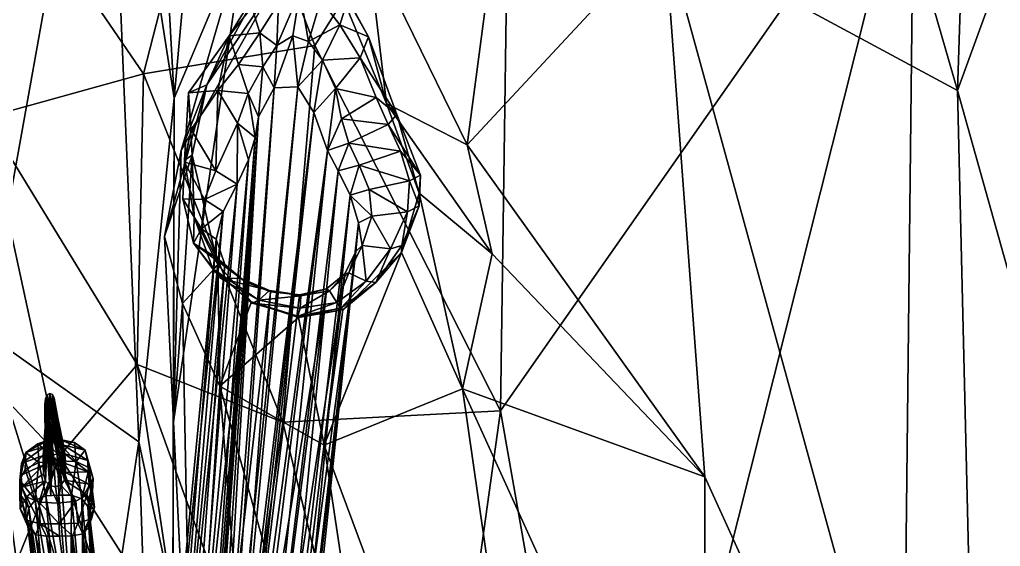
# Model space of a CAD drawing. Extents: x -0.028 to 0.028, y -0.032 to 0.133.
# Drawn here: x -0.01597 to -0.00304, y 0.0072 to 0.01415 of the extents above; entities that cross this region are included whole.
import ezdxf

# ---------------------------------------------------------------- set-up
doc = ezdxf.new("R2010")
doc.units = 0
doc.layers.add('PARAKEET$LWO', color=1, linetype='CONTINUOUS')

msp = doc.modelspace()

# ---------------------------------------------------------------- linework, layer by layer
at = {"layer": 'PARAKEET$LWO'}
for points in [[(-0.003602, 0.01322, 0.023412), (-0.007463, 0.015302, 0.023249), (-0.006699, 0.023944, 0.020418)], [(-0.003264, 0.023511, 0.019617), (-0.003602, 0.01322, 0.023412), (-0.006699, 0.023944, 0.020418)], [(0, 0.02311, 0.019124), (-0.003602, 0.01322, 0.023412), (-0.003264, 0.023511, 0.019617)], [(0, 0.02311, 0.019124), (0, 0.000365, 0.027527), (-0.003602, 0.01322, 0.023412)], [(-0.014409, 0.021836, 0.027392), (-0.013931, 0.013118, 0.027817), (-0.014827, 0.018877, 0.030399)], [(-0.013281, 0.020259, 0.025488), (-0.013931, 0.013118, 0.027817), (-0.014409, 0.021836, 0.027392)], [(-0.016415, 0.010016, 0.038289), (-0.016421, 0.021015, 0.032052), (-0.014827, 0.018877, 0.030399)], [(-0.013931, 0.013118, 0.027817), (-0.013281, 0.020259, 0.025488), (-0.012984, 0.015364, 0.024309)], [(-0.014827, 0.018877, 0.030399), (-0.014393, 0.008584, 0.032063), (-0.016415, 0.010016, 0.038289)], [(-0.013931, 0.013118, 0.027817), (-0.014393, 0.008584, 0.032063), (-0.014827, 0.018877, 0.030399)], [(-0.004175, 0.016794, 0.075888), (0, 0.009046, 0.083671), (0, 0.018173, 0.076309)], [(-0.013373, 0.017194, 0.071204), (-0.012076, 0.013814, 0.075059), (-0.0095, 0.017934, 0.072391)], [(-0.009627, 0.008994, 0.079849), (-0.0095, 0.017934, 0.072391), (-0.012076, 0.013814, 0.075059)], [(-0.004175, 0.016794, 0.075888), (-0.0095, 0.017934, 0.072391), (-0.009627, 0.008994, 0.079849)], [(-0.011383, 0.015203, 0.017196), (-0.009375, 0.017727, 0.023512), (-0.010067, 0.0125, 0.017476)], [(-0.009375, 0.017727, 0.023512), (-0.007463, 0.015302, 0.023249), (-0.010067, 0.0125, 0.017476)], [(-0.014334, 0.01344, 0.073696), (-0.013373, 0.017194, 0.071204), (-0.016942, 0.017251, 0.069607)], [(-0.016412, 0.012862, 0.07251), (-0.014334, 0.01344, 0.073696), (-0.016942, 0.017251, 0.069607)], [(-0.012076, 0.013814, 0.075059), (-0.013373, 0.017194, 0.071204), (-0.014334, 0.01344, 0.073696)], [(-0.004175, 0.016794, 0.075888), (-0.009627, 0.008994, 0.079849), (-0.008192, 0.000826, 0.087452)], [(-0.008192, 0.000826, 0.087452), (-0.00436, 0.000216, 0.09022), (-0.004175, 0.016794, 0.075888)], [(0, 0.009046, 0.083671), (-0.004175, 0.016794, 0.075888), (-0.00436, 0.000216, 0.09022)], [(-0.013931, 0.013118, 0.027817), (-0.012984, 0.015364, 0.024309), (-0.013938, 0.008846, 0.02698)], [(-0.012984, 0.015364, 0.024309), (-0.013837, 0.012427, 0.017628), (-0.013938, 0.008846, 0.02698)], [(-0.012599, 0.01463, 0.017491), (-0.013837, 0.012427, 0.017628), (-0.012984, 0.015364, 0.024309)], [(-0.007463, 0.015302, 0.023249), (-0.006931, 0.008121, 0.02543), (-0.010067, 0.0125, 0.017476)], [(-0.006931, 0.008121, 0.02543), (-0.007463, 0.015302, 0.023249), (-0.003291, 0.00011, 0.027339)], [(-0.003602, 0.01322, 0.023412), (-0.003291, 0.00011, 0.027339), (-0.007463, 0.015302, 0.023249)], [(-0.011885, 0.014877, 0.014509), (-0.011383, 0.015203, 0.017196), (-0.011129, 0.013047, 0.015484)], [(-0.011383, 0.015203, 0.017196), (-0.010067, 0.0125, 0.017476), (-0.011129, 0.013047, 0.015484)], [(-0.011639, 0.01441, 0.014068), (-0.011885, 0.014877, 0.014509), (-0.011368, 0.013926, 0.014528)], [(-0.011129, 0.013047, 0.015484), (-0.011368, 0.013926, 0.014528), (-0.011885, 0.014877, 0.014509)], [(-0.013498, 0.013295, 0.015589), (-0.01266, 0.014831, 0.014424), (-0.013202, 0.01394, 0.014357)], [(-0.01266, 0.014831, 0.014424), (-0.013498, 0.013295, 0.015589), (-0.012599, 0.01463, 0.017491)], [(-0.012907, 0.014318, 0.013897), (-0.013202, 0.01394, 0.014357), (-0.01266, 0.014831, 0.014424)], [(-0.013837, 0.012427, 0.017628), (-0.012599, 0.01463, 0.017491), (-0.013498, 0.013295, 0.015589)], [(-0.012364, 0.013942, 0.012318), (-0.012577, 0.013812, 0.01236), (-0.012271, 0.014519, 0.012818)], [(-0.012554, 0.014367, 0.012868), (-0.012271, 0.014519, 0.012818), (-0.012577, 0.013812, 0.01236)], [(-0.012364, 0.013942, 0.012318), (-0.012271, 0.014519, 0.012818), (-0.012156, 0.013867, 0.012408)], [(-0.011995, 0.014409, 0.012912), (-0.012156, 0.013867, 0.012408), (-0.012271, 0.014519, 0.012818)], [(-0.0128, 0.013979, 0.013042), (-0.012907, 0.014318, 0.013897), (-0.012554, 0.014367, 0.012868)], [(-0.0128, 0.013979, 0.013042), (-0.012554, 0.014367, 0.012868), (-0.012577, 0.013812, 0.01236)], [(-0.011995, 0.014409, 0.012912), (-0.011745, 0.014084, 0.013135), (-0.012156, 0.013867, 0.012408)], [(-0.011639, 0.01441, 0.014068), (-0.011745, 0.014084, 0.013135), (-0.011995, 0.014409, 0.012912)], [(-0.011639, 0.01441, 0.014068), (-0.011368, 0.013926, 0.014528), (-0.011745, 0.014084, 0.013135)], [(-0.013202, 0.01394, 0.014357), (-0.012907, 0.014318, 0.013897), (-0.0128, 0.013979, 0.013042)], [(-0.013083, 0.013563, 0.013329), (-0.013202, 0.01394, 0.014357), (-0.0128, 0.013979, 0.013042)], [(-0.013083, 0.013563, 0.013329), (-0.0128, 0.013979, 0.013042), (-0.01276, 0.013529, 0.0125)], [(-0.01276, 0.013529, 0.0125), (-0.0128, 0.013979, 0.013042), (-0.012577, 0.013812, 0.01236)], [(-0.011745, 0.014084, 0.013135), (-0.011975, 0.013618, 0.012574), (-0.012156, 0.013867, 0.012408)], [(-0.011745, 0.014084, 0.013135), (-0.011476, 0.013648, 0.013449), (-0.011975, 0.013618, 0.012574)], [(-0.011368, 0.013926, 0.014528), (-0.011476, 0.013648, 0.013449), (-0.011745, 0.014084, 0.013135)], [(-0.013355, 0.01322, 0.013598), (-0.013738, 0.013187, 0.01507), (-0.013202, 0.01394, 0.014357)], [(-0.013738, 0.013187, 0.01507), (-0.013498, 0.013295, 0.015589), (-0.013202, 0.01394, 0.014357)], [(-0.013083, 0.013563, 0.013329), (-0.013355, 0.01322, 0.013598), (-0.013202, 0.01394, 0.014357)], [(-0.012299, 0.013269, 0.011766), (-0.012609, 0.013254, 0.011725), (-0.012364, 0.013942, 0.012318)], [(-0.012577, 0.013812, 0.01236), (-0.012364, 0.013942, 0.012318), (-0.012609, 0.013254, 0.011725)], [(-0.012156, 0.013867, 0.012408), (-0.012299, 0.013269, 0.011766), (-0.012364, 0.013942, 0.012318)], [(-0.012156, 0.013867, 0.012408), (-0.011975, 0.013618, 0.012574), (-0.012299, 0.013269, 0.011766)], [(-0.011368, 0.013926, 0.014528), (-0.010993, 0.012901, 0.014948), (-0.011476, 0.013648, 0.013449)], [(-0.011368, 0.013926, 0.014528), (-0.011129, 0.013047, 0.015484), (-0.010993, 0.012901, 0.014948)], [(-0.012076, 0.013814, 0.075059), (-0.014334, 0.01344, 0.073696), (-0.012495, 0.008844, 0.077421)], [(-0.01276, 0.013529, 0.0125), (-0.012577, 0.013812, 0.01236), (-0.012609, 0.013254, 0.011725)], [(-0.012076, 0.013814, 0.075059), (-0.012495, 0.008844, 0.077421), (-0.009627, 0.008994, 0.079849)], [(-0.011975, 0.013618, 0.012574), (-0.01209, 0.01293, 0.012003), (-0.012299, 0.013269, 0.011766)], [(-0.011803, 0.013247, 0.012698), (-0.01209, 0.01293, 0.012003), (-0.011975, 0.013618, 0.012574)], [(-0.011476, 0.013648, 0.013449), (-0.011803, 0.013247, 0.012698), (-0.011975, 0.013618, 0.012574)], [(-0.011476, 0.013648, 0.013449), (-0.011268, 0.013126, 0.013751), (-0.011803, 0.013247, 0.012698)], [(-0.010993, 0.012901, 0.014948), (-0.011268, 0.013126, 0.013751), (-0.011476, 0.013648, 0.013449)], [(-0.013355, 0.01322, 0.013598), (-0.013083, 0.013563, 0.013329), (-0.012953, 0.013178, 0.012617)], [(-0.012953, 0.013178, 0.012617), (-0.013083, 0.013563, 0.013329), (-0.01276, 0.013529, 0.0125)], [(-0.012953, 0.013178, 0.012617), (-0.01276, 0.013529, 0.0125), (-0.012817, 0.012873, 0.011911)], [(-0.012817, 0.012873, 0.011911), (-0.01276, 0.013529, 0.0125), (-0.012609, 0.013254, 0.011725)], [(-0.016412, 0.012862, 0.07251), (-0.014416, 0.009604, 0.074822), (-0.014334, 0.01344, 0.073696)], [(-0.014334, 0.01344, 0.073696), (-0.014416, 0.009604, 0.074822), (-0.012495, 0.008844, 0.077421)], [(-0.01369, 0.012364, 0.015622), (-0.014056, 0.011293, 0.017285), (-0.013498, 0.013295, 0.015589)], [(-0.014056, 0.011293, 0.017285), (-0.013837, 0.012427, 0.017628), (-0.013498, 0.013295, 0.015589)], [(-0.01369, 0.012364, 0.015622), (-0.013498, 0.013295, 0.015589), (-0.013738, 0.013187, 0.01507)], [(-0.013707, 0.012705, 0.013949), (-0.013738, 0.013187, 0.01507), (-0.013355, 0.01322, 0.013598)], [(-0.013707, 0.012705, 0.013949), (-0.013355, 0.01322, 0.013598), (-0.013382, 0.012161, 0.012748)], [(-0.013094, 0.012788, 0.012642), (-0.013382, 0.012161, 0.012748), (-0.013355, 0.01322, 0.013598)], [(-0.013094, 0.012788, 0.012642), (-0.013355, 0.01322, 0.013598), (-0.012953, 0.013178, 0.012617)], [(-0.012609, 0.013254, 0.011725), (-0.013345, 0.003822, 0.002857), (-0.012817, 0.012873, 0.011911)], [(-0.013345, 0.003822, 0.002857), (-0.012609, 0.013254, 0.011725), (-0.013271, 0.003853, 0.002867)], [(-0.013271, 0.003853, 0.002867), (-0.012299, 0.013269, 0.011766), (-0.013201, 0.003825, 0.002881)], [(-0.012299, 0.013269, 0.011766), (-0.013271, 0.003853, 0.002867), (-0.012609, 0.013254, 0.011725)], [(-0.012299, 0.013269, 0.011766), (-0.01209, 0.01293, 0.012003), (-0.013201, 0.003825, 0.002881)], [(-0.01209, 0.01293, 0.012003), (-0.011803, 0.013247, 0.012698), (-0.011906, 0.012428, 0.01195)], [(-0.011722, 0.012845, 0.012709), (-0.011906, 0.012428, 0.01195), (-0.011803, 0.013247, 0.012698)], [(-0.011268, 0.013126, 0.013751), (-0.011722, 0.012845, 0.012709), (-0.011803, 0.013247, 0.012698)], [(0, 0.000365, 0.027527), (-0.003291, 0.00011, 0.027339), (-0.003602, 0.01322, 0.023412)], [(-0.014393, 0.008584, 0.032063), (-0.013931, 0.013118, 0.027817), (-0.013948, 0.006498, 0.029523)], [(-0.013948, 0.006498, 0.029523), (-0.013931, 0.013118, 0.027817), (-0.013938, 0.008846, 0.02698)], [(-0.013792, 0.0123, 0.01515), (-0.013738, 0.013187, 0.01507), (-0.013707, 0.012705, 0.013949)], [(-0.013792, 0.0123, 0.01515), (-0.01369, 0.012364, 0.015622), (-0.013738, 0.013187, 0.01507)], [(-0.013094, 0.012788, 0.012642), (-0.012953, 0.013178, 0.012617), (-0.012863, 0.012599, 0.011942)], [(-0.012817, 0.012873, 0.011911), (-0.012863, 0.012599, 0.011942), (-0.012953, 0.013178, 0.012617)], [(-0.011268, 0.013126, 0.013751), (-0.011109, 0.012769, 0.013894), (-0.011722, 0.012845, 0.012709)], [(-0.011109, 0.012769, 0.013894), (-0.011268, 0.013126, 0.013751), (-0.010993, 0.012901, 0.014948)], [(-0.011129, 0.013047, 0.015484), (-0.010699, 0.011865, 0.015384), (-0.010993, 0.012901, 0.014948)], [(-0.010067, 0.0125, 0.017476), (-0.009739, 0.011063, 0.017184), (-0.011129, 0.013047, 0.015484)], [(-0.009739, 0.011063, 0.017184), (-0.010699, 0.011865, 0.015384), (-0.011129, 0.013047, 0.015484)], [(-0.016412, 0.012862, 0.07251), (-0.017835, 0.010927, 0.072134), (-0.01544, 0.008393, 0.073717)], [(-0.014416, 0.009604, 0.074822), (-0.016412, 0.012862, 0.07251), (-0.01544, 0.008393, 0.073717)], [(-0.012817, 0.012873, 0.011911), (-0.013491, 0.003646, 0.002917), (-0.012863, 0.012599, 0.011942)], [(-0.013491, 0.003646, 0.002917), (-0.012817, 0.012873, 0.011911), (-0.013416, 0.003752, 0.002877)], [(-0.013416, 0.003752, 0.002877), (-0.012817, 0.012873, 0.011911), (-0.013345, 0.003822, 0.002857)], [(-0.01315, 0.003743, 0.002899), (-0.013201, 0.003825, 0.002881), (-0.01209, 0.01293, 0.012003)], [(-0.013099, 0.003625, 0.002932), (-0.01315, 0.003743, 0.002899), (-0.01209, 0.01293, 0.012003)], [(-0.01209, 0.01293, 0.012003), (-0.011906, 0.012428, 0.01195), (-0.013099, 0.003625, 0.002932)], [(-0.011722, 0.012845, 0.012709), (-0.011628, 0.012523, 0.012646), (-0.011906, 0.012428, 0.01195)], [(-0.011628, 0.012523, 0.012646), (-0.011722, 0.012845, 0.012709), (-0.011109, 0.012769, 0.013894)], [(-0.010993, 0.012901, 0.014948), (-0.01068, 0.012101, 0.014858), (-0.011109, 0.012769, 0.013894)], [(-0.01068, 0.012101, 0.014858), (-0.010993, 0.012901, 0.014948), (-0.010699, 0.011865, 0.015384)], [(-0.013795, 0.012273, 0.014004), (-0.013707, 0.012705, 0.013949), (-0.013382, 0.012161, 0.012748)], [(-0.013795, 0.012273, 0.014004), (-0.013792, 0.0123, 0.01515), (-0.013707, 0.012705, 0.013949)], [(-0.013382, 0.012161, 0.012748), (-0.013094, 0.012788, 0.012642), (-0.013097, 0.011982, 0.012104)], [(-0.012947, 0.012302, 0.011999), (-0.013097, 0.011982, 0.012104), (-0.013094, 0.012788, 0.012642)], [(-0.012947, 0.012302, 0.011999), (-0.013094, 0.012788, 0.012642), (-0.012863, 0.012599, 0.011942)], [(-0.011109, 0.012769, 0.013894), (-0.010947, 0.012418, 0.013901), (-0.011628, 0.012523, 0.012646)], [(-0.010947, 0.012418, 0.013901), (-0.011109, 0.012769, 0.013894), (-0.01068, 0.012101, 0.014858)], [(-0.012863, 0.012599, 0.011942), (-0.013572, 0.00352, 0.002985), (-0.012947, 0.012302, 0.011999)], [(-0.013572, 0.00352, 0.002985), (-0.012863, 0.012599, 0.011942), (-0.013491, 0.003646, 0.002917)], [(-0.014056, 0.011293, 0.017285), (-0.013938, 0.008846, 0.02698), (-0.013837, 0.012427, 0.017628)], [(-0.013028, 0.003488, 0.002991), (-0.013099, 0.003625, 0.002932), (-0.011906, 0.012428, 0.01195)], [(-0.012859, 0.003285, 0.00306), (-0.013028, 0.003488, 0.002991), (-0.011906, 0.012428, 0.01195)], [(-0.011906, 0.012428, 0.01195), (-0.011768, 0.012159, 0.011917), (-0.012859, 0.003285, 0.00306)], [(-0.011906, 0.012428, 0.01195), (-0.011628, 0.012523, 0.012646), (-0.011768, 0.012159, 0.011917)], [(-0.011628, 0.012523, 0.012646), (-0.01149, 0.012234, 0.012601), (-0.011768, 0.012159, 0.011917)], [(-0.01149, 0.012234, 0.012601), (-0.011628, 0.012523, 0.012646), (-0.010947, 0.012418, 0.013901)], [(-0.010947, 0.012418, 0.013901), (-0.010825, 0.012025, 0.013851), (-0.01149, 0.012234, 0.012601)], [(-0.010825, 0.012025, 0.013851), (-0.010947, 0.012418, 0.013901), (-0.01068, 0.012101, 0.014858)], [(-0.006931, 0.008121, 0.02543), (-0.009739, 0.011063, 0.017184), (-0.010067, 0.0125, 0.017476)], [(-0.01382, 0.010408, 0.017139), (-0.014056, 0.011293, 0.017285), (-0.01369, 0.012364, 0.015622)], [(-0.01369, 0.012364, 0.015622), (-0.013355, 0.010921, 0.015181), (-0.01382, 0.010408, 0.017139)], [(-0.013792, 0.0123, 0.01515), (-0.013813, 0.011789, 0.014035), (-0.013667, 0.011546, 0.015064)], [(-0.013813, 0.011789, 0.014035), (-0.013792, 0.0123, 0.01515), (-0.013795, 0.012273, 0.014004)], [(-0.013667, 0.011546, 0.015064), (-0.01369, 0.012364, 0.015622), (-0.013792, 0.0123, 0.01515)], [(-0.013768, 0.003312, 0.003057), (-0.012947, 0.012302, 0.011999), (-0.013572, 0.00352, 0.002985)], [(-0.012947, 0.012302, 0.011999), (-0.013768, 0.003312, 0.003057), (-0.013097, 0.011982, 0.012104)], [(-0.01369, 0.012364, 0.015622), (-0.013667, 0.011546, 0.015064), (-0.013355, 0.010921, 0.015181)], [(-0.013813, 0.011789, 0.014035), (-0.013795, 0.012273, 0.014004), (-0.013531, 0.011779, 0.012876)], [(-0.013531, 0.011779, 0.012876), (-0.013795, 0.012273, 0.014004), (-0.013382, 0.012161, 0.012748)], [(-0.013531, 0.011779, 0.012876), (-0.013382, 0.012161, 0.012748), (-0.013097, 0.011982, 0.012104)], [(-0.012659, 0.003062, 0.00308), (-0.012859, 0.003285, 0.00306), (-0.011768, 0.012159, 0.011917)], [(-0.011768, 0.012159, 0.011917), (-0.01161, 0.011838, 0.01196), (-0.012659, 0.003062, 0.00308)], [(-0.011768, 0.012159, 0.011917), (-0.01149, 0.012234, 0.012601), (-0.01161, 0.011838, 0.01196)], [(-0.01149, 0.012234, 0.012601), (-0.011359, 0.011911, 0.012613), (-0.01161, 0.011838, 0.01196)], [(-0.011359, 0.011911, 0.012613), (-0.01149, 0.012234, 0.012601), (-0.010825, 0.012025, 0.013851)], [(-0.01068, 0.012101, 0.014858), (-0.0107, 0.011699, 0.014766), (-0.010825, 0.012025, 0.013851)], [(-0.0107, 0.011699, 0.014766), (-0.01068, 0.012101, 0.014858), (-0.010699, 0.011865, 0.015384)], [(-0.014, 0.003101, 0.003037), (-0.013097, 0.011982, 0.012104), (-0.013768, 0.003312, 0.003057)], [(-0.013097, 0.011982, 0.012104), (-0.014, 0.003101, 0.003037), (-0.013283, 0.011622, 0.012255)], [(-0.013283, 0.011622, 0.012255), (-0.013531, 0.011779, 0.012876), (-0.013097, 0.011982, 0.012104)], [(-0.011359, 0.011911, 0.012613), (-0.011324, 0.011559, 0.012666), (-0.01161, 0.011838, 0.01196)], [(-0.010825, 0.012025, 0.013851), (-0.010851, 0.011618, 0.0138), (-0.011359, 0.011911, 0.012613)], [(-0.011324, 0.011559, 0.012666), (-0.011359, 0.011911, 0.012613), (-0.010851, 0.011618, 0.0138)], [(-0.010851, 0.011618, 0.0138), (-0.010825, 0.012025, 0.013851), (-0.0107, 0.011699, 0.014766)], [(-0.013674, 0.011203, 0.013957), (-0.013667, 0.011546, 0.015064), (-0.013813, 0.011789, 0.014035)], [(-0.013813, 0.011789, 0.014035), (-0.013568, 0.011393, 0.012974), (-0.013674, 0.011203, 0.013957)], [(-0.013568, 0.011393, 0.012974), (-0.013813, 0.011789, 0.014035), (-0.013531, 0.011779, 0.012876)], [(-0.013568, 0.011393, 0.012974), (-0.013531, 0.011779, 0.012876), (-0.013283, 0.011622, 0.012255)], [(-0.0125, 0.002773, 0.003113), (-0.012659, 0.003062, 0.00308), (-0.01161, 0.011838, 0.01196)], [(-0.01161, 0.011838, 0.01196), (-0.011501, 0.011474, 0.01208), (-0.0125, 0.002773, 0.003113)], [(-0.011501, 0.011474, 0.01208), (-0.01161, 0.011838, 0.01196), (-0.011324, 0.011559, 0.012666)], [(-0.0107, 0.011699, 0.014766), (-0.010699, 0.011865, 0.015384), (-0.010934, 0.011083, 0.015071)], [(-0.010934, 0.011083, 0.015071), (-0.010699, 0.011865, 0.015384), (-0.01013, 0.009282, 0.016945)], [(-0.009739, 0.011063, 0.017184), (-0.01013, 0.009282, 0.016945), (-0.010699, 0.011865, 0.015384)], [(-0.010927, 0.011173, 0.01463), (-0.0107, 0.011699, 0.014766), (-0.010934, 0.011083, 0.015071)], [(-0.010851, 0.011618, 0.0138), (-0.0107, 0.011699, 0.014766), (-0.010927, 0.011173, 0.01463)], [(-0.014183, 0.002829, 0.003018), (-0.013283, 0.011622, 0.012255), (-0.014, 0.003101, 0.003037)], [(-0.013283, 0.011622, 0.012255), (-0.014183, 0.002829, 0.003018), (-0.013377, 0.011258, 0.0124)], [(-0.013667, 0.011546, 0.015064), (-0.013674, 0.011203, 0.013957), (-0.013419, 0.010866, 0.014732)], [(-0.013419, 0.010866, 0.014732), (-0.013355, 0.010921, 0.015181), (-0.013667, 0.011546, 0.015064)], [(-0.013377, 0.011258, 0.0124), (-0.013568, 0.011393, 0.012974), (-0.013283, 0.011622, 0.012255)], [(-0.011501, 0.011474, 0.01208), (-0.011324, 0.011559, 0.012666), (-0.011449, 0.011175, 0.012702)], [(-0.011449, 0.011175, 0.012702), (-0.011324, 0.011559, 0.012666), (-0.011075, 0.01113, 0.013739)], [(-0.011324, 0.011559, 0.012666), (-0.010851, 0.011618, 0.0138), (-0.011075, 0.01113, 0.013739)], [(-0.011075, 0.01113, 0.013739), (-0.010851, 0.011618, 0.0138), (-0.010927, 0.011173, 0.01463)], [(-0.013374, 0.011015, 0.012976), (-0.013674, 0.011203, 0.013957), (-0.013568, 0.011393, 0.012974)], [(-0.013568, 0.011393, 0.012974), (-0.013377, 0.011258, 0.0124), (-0.013374, 0.011015, 0.012976)], [(-0.012451, 0.00241, 0.003208), (-0.011501, 0.011474, 0.01208), (-0.012544, 0.002144, 0.003399)], [(-0.011501, 0.011474, 0.01208), (-0.011535, 0.011096, 0.012193), (-0.012544, 0.002144, 0.003399)], [(-0.012451, 0.00241, 0.003208), (-0.0125, 0.002773, 0.003113), (-0.011501, 0.011474, 0.01208)], [(-0.011535, 0.011096, 0.012193), (-0.011501, 0.011474, 0.01208), (-0.011449, 0.011175, 0.012702)], [(-0.014219, 0.002456, 0.0031), (-0.014109, 0.002131, 0.003324), (-0.013377, 0.011258, 0.0124)], [(-0.014219, 0.002456, 0.0031), (-0.013377, 0.011258, 0.0124), (-0.014183, 0.002829, 0.003018)], [(-0.014109, 0.002131, 0.003324), (-0.013259, 0.010925, 0.012469), (-0.013377, 0.011258, 0.0124)], [(-0.014056, 0.011293, 0.017285), (-0.01382, 0.010408, 0.017139), (-0.013938, 0.008846, 0.02698)], [(-0.013259, 0.010925, 0.012469), (-0.013374, 0.011015, 0.012976), (-0.013377, 0.011258, 0.0124)], [(-0.013315, 0.010739, 0.013801), (-0.013419, 0.010866, 0.014732), (-0.013674, 0.011203, 0.013957)], [(-0.013374, 0.011015, 0.012976), (-0.013054, 0.010742, 0.012896), (-0.013674, 0.011203, 0.013957)], [(-0.013054, 0.010742, 0.012896), (-0.013315, 0.010739, 0.013801), (-0.013674, 0.011203, 0.013957)], [(-0.011535, 0.011096, 0.012193), (-0.011449, 0.011175, 0.012702), (-0.011628, 0.010812, 0.012734)], [(-0.011628, 0.010812, 0.012734), (-0.011449, 0.011175, 0.012702), (-0.011396, 0.010704, 0.013673)], [(-0.011449, 0.011175, 0.012702), (-0.011075, 0.01113, 0.013739), (-0.011396, 0.010704, 0.013673)], [(-0.011396, 0.010704, 0.013673), (-0.011075, 0.01113, 0.013739), (-0.01127, 0.010686, 0.014466)], [(-0.01127, 0.010686, 0.014466), (-0.010927, 0.011173, 0.01463), (-0.010934, 0.011083, 0.015071)], [(-0.011075, 0.01113, 0.013739), (-0.010927, 0.011173, 0.01463), (-0.01127, 0.010686, 0.014466)], [(-0.013259, 0.010925, 0.012469), (-0.012998, 0.0107, 0.012436), (-0.013374, 0.011015, 0.012976)], [(-0.012998, 0.0107, 0.012436), (-0.013054, 0.010742, 0.012896), (-0.013374, 0.011015, 0.012976)], [(-0.012544, 0.002144, 0.003399), (-0.011535, 0.011096, 0.012193), (-0.012742, 0.002052, 0.003644)], [(-0.011535, 0.011096, 0.012193), (-0.01168, 0.010798, 0.012262), (-0.012742, 0.002052, 0.003644)], [(-0.011706, 0.010325, 0.014646), (-0.010934, 0.011083, 0.015071), (-0.011952, 0.008542, 0.016865)], [(-0.01013, 0.009282, 0.016945), (-0.011952, 0.008542, 0.016865), (-0.010934, 0.011083, 0.015071)], [(-0.01127, 0.010686, 0.014466), (-0.010934, 0.011083, 0.015071), (-0.011706, 0.010325, 0.014646)], [(-0.01168, 0.010798, 0.012262), (-0.011535, 0.011096, 0.012193), (-0.011628, 0.010812, 0.012734)], [(-0.009739, 0.011063, 0.017184), (-0.006931, 0.008121, 0.02543), (-0.01013, 0.009282, 0.016945)], [(-0.017835, 0.010927, 0.072134), (-0.016907, 0.004795, 0.073181), (-0.01544, 0.008393, 0.073717)], [(-0.014109, 0.002131, 0.003324), (-0.013919, 0.002005, 0.003597), (-0.013259, 0.010925, 0.012469)], [(-0.013919, 0.002005, 0.003597), (-0.012998, 0.0107, 0.012436), (-0.013259, 0.010925, 0.012469)], [(-0.013329, 0.009319, 0.016976), (-0.01382, 0.010408, 0.017139), (-0.013355, 0.010921, 0.015181)], [(-0.013419, 0.010866, 0.014732), (-0.012903, 0.010415, 0.014427), (-0.013355, 0.010921, 0.015181)], [(-0.013315, 0.010739, 0.013801), (-0.012813, 0.010454, 0.013636), (-0.013419, 0.010866, 0.014732)], [(-0.012813, 0.010454, 0.013636), (-0.012903, 0.010415, 0.014427), (-0.013419, 0.010866, 0.014732)], [(-0.012903, 0.010415, 0.014427), (-0.012909, 0.010429, 0.014792), (-0.013355, 0.010921, 0.015181)], [(-0.012909, 0.010429, 0.014792), (-0.013329, 0.009319, 0.016976), (-0.013355, 0.010921, 0.015181)], [(-0.013054, 0.010742, 0.012896), (-0.012674, 0.01058, 0.012801), (-0.013315, 0.010739, 0.013801)], [(-0.012674, 0.01058, 0.012801), (-0.012813, 0.010454, 0.013636), (-0.013315, 0.010739, 0.013801)], [(-0.012998, 0.0107, 0.012436), (-0.012657, 0.010564, 0.012363), (-0.013054, 0.010742, 0.012896)], [(-0.012657, 0.010564, 0.012363), (-0.012674, 0.01058, 0.012801), (-0.013054, 0.010742, 0.012896)], [(-0.012742, 0.002052, 0.003644), (-0.01168, 0.010798, 0.012262), (-0.01301, 0.002039, 0.003845)], [(-0.01168, 0.010798, 0.012262), (-0.01192, 0.010601, 0.012303), (-0.01301, 0.002039, 0.003845)], [(-0.01192, 0.010601, 0.012303), (-0.01168, 0.010798, 0.012262), (-0.011883, 0.010576, 0.012747)], [(-0.01168, 0.010798, 0.012262), (-0.011628, 0.010812, 0.012734), (-0.011883, 0.010576, 0.012747)], [(-0.011883, 0.010576, 0.012747), (-0.011628, 0.010812, 0.012734), (-0.011784, 0.01042, 0.013571)], [(-0.011628, 0.010812, 0.012734), (-0.011396, 0.010704, 0.013673), (-0.011784, 0.01042, 0.013571)], [(-0.013919, 0.002005, 0.003597), (-0.013649, 0.001981, 0.003802), (-0.012998, 0.0107, 0.012436)], [(-0.013649, 0.001981, 0.003802), (-0.012657, 0.010564, 0.012363), (-0.012998, 0.0107, 0.012436)], [(-0.011784, 0.01042, 0.013571), (-0.011396, 0.010704, 0.013673), (-0.01173, 0.010346, 0.014305)], [(-0.011396, 0.010704, 0.013673), (-0.01127, 0.010686, 0.014466), (-0.01173, 0.010346, 0.014305)], [(-0.01173, 0.010346, 0.014305), (-0.01127, 0.010686, 0.014466), (-0.011706, 0.010325, 0.014646)], [(-0.013649, 0.001981, 0.003802), (-0.013314, 0.002022, 0.00391), (-0.012657, 0.010564, 0.012363)], [(-0.01301, 0.002039, 0.003845), (-0.01192, 0.010601, 0.012303), (-0.013314, 0.002022, 0.00391)], [(-0.01192, 0.010601, 0.012303), (-0.012275, 0.010525, 0.012316), (-0.013314, 0.002022, 0.00391)], [(-0.013314, 0.002022, 0.00391), (-0.012275, 0.010525, 0.012316), (-0.012657, 0.010564, 0.012363)], [(-0.012674, 0.01058, 0.012801), (-0.012258, 0.010508, 0.012754), (-0.012813, 0.010454, 0.013636)], [(-0.012258, 0.010508, 0.012754), (-0.012268, 0.010346, 0.013548), (-0.012813, 0.010454, 0.013636)], [(-0.012657, 0.010564, 0.012363), (-0.012275, 0.010525, 0.012316), (-0.012674, 0.01058, 0.012801)], [(-0.012275, 0.010525, 0.012316), (-0.012258, 0.010508, 0.012754), (-0.012674, 0.01058, 0.012801)], [(-0.012275, 0.010525, 0.012316), (-0.01192, 0.010601, 0.012303), (-0.012258, 0.010508, 0.012754)], [(-0.012258, 0.010508, 0.012754), (-0.011883, 0.010576, 0.012747), (-0.012268, 0.010346, 0.013548)], [(-0.011883, 0.010576, 0.012747), (-0.011784, 0.01042, 0.013571), (-0.012268, 0.010346, 0.013548)], [(-0.01192, 0.010601, 0.012303), (-0.011883, 0.010576, 0.012747), (-0.012258, 0.010508, 0.012754)], [(-0.013938, 0.008846, 0.02698), (-0.01382, 0.010408, 0.017139), (-0.013693, 0.003806, 0.028396)], [(-0.01382, 0.010408, 0.017139), (-0.013329, 0.009319, 0.016976), (-0.013693, 0.003806, 0.028396)], [(-0.012909, 0.010429, 0.014792), (-0.012289, 0.010226, 0.014615), (-0.013329, 0.009319, 0.016976)], [(-0.012903, 0.010415, 0.014427), (-0.012299, 0.010243, 0.014278), (-0.012909, 0.010429, 0.014792)], [(-0.012299, 0.010243, 0.014278), (-0.012289, 0.010226, 0.014615), (-0.012909, 0.010429, 0.014792)], [(-0.012813, 0.010454, 0.013636), (-0.012268, 0.010346, 0.013548), (-0.012903, 0.010415, 0.014427)], [(-0.012268, 0.010346, 0.013548), (-0.012299, 0.010243, 0.014278), (-0.012903, 0.010415, 0.014427)], [(-0.012268, 0.010346, 0.013548), (-0.011784, 0.01042, 0.013571), (-0.012299, 0.010243, 0.014278)], [(-0.011784, 0.01042, 0.013571), (-0.01173, 0.010346, 0.014305), (-0.012299, 0.010243, 0.014278)], [(-0.012299, 0.010243, 0.014278), (-0.01173, 0.010346, 0.014305), (-0.012289, 0.010226, 0.014615)], [(-0.01173, 0.010346, 0.014305), (-0.011706, 0.010325, 0.014646), (-0.012289, 0.010226, 0.014615)], [(-0.011952, 0.008542, 0.016865), (-0.013329, 0.009319, 0.016976), (-0.012289, 0.010226, 0.014615)], [(-0.012289, 0.010226, 0.014615), (-0.011706, 0.010325, 0.014646), (-0.011952, 0.008542, 0.016865)], [(-0.015551, 0.003608, 0.040283), (-0.016636, 0.005965, 0.0441), (-0.016415, 0.010016, 0.038289)], [(-0.014909, 0.005152, 0.035478), (-0.016415, 0.010016, 0.038289), (-0.014393, 0.008584, 0.032063)], [(-0.014909, 0.005152, 0.035478), (-0.015551, 0.003608, 0.040283), (-0.016415, 0.010016, 0.038289)], [(-0.013863, 0.005917, 0.075812), (-0.014416, 0.009604, 0.074822), (-0.01544, 0.008393, 0.073717)], [(-0.014416, 0.009604, 0.074822), (-0.012967, 0.0056, 0.077626), (-0.012495, 0.008844, 0.077421)], [(-0.012967, 0.0056, 0.077626), (-0.014416, 0.009604, 0.074822), (-0.013863, 0.005917, 0.075812)], [(-0.01268, 0.001012, 0.029687), (-0.013693, 0.003806, 0.028396), (-0.013329, 0.009319, 0.016976)], [(-0.010602, -0.000462, 0.029636), (-0.01268, 0.001012, 0.029687), (-0.013329, 0.009319, 0.016976)], [(-0.013329, 0.009319, 0.016976), (-0.011952, 0.008542, 0.016865), (-0.010602, -0.000462, 0.029636)], [(-0.015589, 0.008961, -0.001782), (-0.015603, 0.009205, -0.002802), (-0.015626, 0.009152, -0.002804)], [(-0.015603, 0.009205, -0.002802), (-0.015614, 0.00879, -0.003848), (-0.015626, 0.009152, -0.002804)], [(-0.015574, 0.008817, -0.003889), (-0.015614, 0.00879, -0.003848), (-0.015603, 0.009205, -0.002802)], [(-0.015542, 0.008985, -0.001767), (-0.015568, 0.009223, -0.002799), (-0.015603, 0.009205, -0.002802)], [(-0.015603, 0.009205, -0.002802), (-0.015568, 0.009223, -0.002799), (-0.015574, 0.008817, -0.003889)], [(-0.015589, 0.008961, -0.001782), (-0.015542, 0.008985, -0.001767), (-0.015603, 0.009205, -0.002802)], [(-0.015568, 0.009223, -0.002799), (-0.015532, 0.009208, -0.002807), (-0.015574, 0.008817, -0.003889)], [(-0.015532, 0.009208, -0.002807), (-0.015533, 0.008792, -0.003865), (-0.015574, 0.008817, -0.003889)], [(-0.015532, 0.009208, -0.002807), (-0.015568, 0.009223, -0.002799), (-0.015542, 0.008985, -0.001767)], [(-0.015542, 0.008985, -0.001767), (-0.015496, 0.008965, -0.001787), (-0.015532, 0.009208, -0.002807)], [(-0.015509, 0.009159, -0.002821), (-0.015533, 0.008792, -0.003865), (-0.015532, 0.009208, -0.002807)], [(-0.015465, 0.008897, -0.001836), (-0.015509, 0.009159, -0.002821), (-0.015532, 0.009208, -0.002807)], [(-0.015496, 0.008965, -0.001787), (-0.015465, 0.008897, -0.001836), (-0.015532, 0.009208, -0.002807)], [(-0.011952, 0.008542, 0.016865), (-0.01013, 0.009282, 0.016945), (-0.0088, 0.00007, 0.028889)], [(-0.00694, 0.002269, 0.027441), (-0.0088, 0.00007, 0.028889), (-0.01013, 0.009282, 0.016945)], [(-0.00694, 0.002269, 0.027441), (-0.01013, 0.009282, 0.016945), (-0.006931, 0.008121, 0.02543)], [(-0.015619, 0.008885, -0.001821), (-0.015626, 0.009152, -0.002804), (-0.015634, 0.009078, -0.002808)], [(-0.015634, 0.009078, -0.002808), (-0.015626, 0.009152, -0.002804), (-0.015614, 0.00879, -0.003848)], [(-0.015631, 0.008781, -0.001876), (-0.015634, 0.009078, -0.002808), (-0.015634, 0.008997, -0.002819)], [(-0.015631, 0.008781, -0.001876), (-0.015619, 0.008885, -0.001821), (-0.015634, 0.009078, -0.002808)], [(-0.015634, 0.009078, -0.002808), (-0.015621, 0.008742, -0.003803), (-0.015634, 0.008997, -0.002819)], [(-0.015614, 0.00879, -0.003848), (-0.015621, 0.008742, -0.003803), (-0.015634, 0.009078, -0.002808)], [(-0.015619, 0.008885, -0.001821), (-0.015589, 0.008961, -0.001782), (-0.015626, 0.009152, -0.002804)], [(-0.015509, 0.009159, -0.002821), (-0.015498, 0.009087, -0.002837), (-0.015533, 0.008792, -0.003865)], [(-0.015498, 0.009087, -0.002837), (-0.015524, 0.008737, -0.003837), (-0.015533, 0.008792, -0.003865)], [(-0.015493, 0.009006, -0.002853), (-0.015524, 0.008737, -0.003837), (-0.015498, 0.009087, -0.002837)], [(-0.015451, 0.008798, -0.001904), (-0.015498, 0.009087, -0.002837), (-0.015509, 0.009159, -0.002821)], [(-0.015465, 0.008897, -0.001836), (-0.015451, 0.008798, -0.001904), (-0.015509, 0.009159, -0.002821)], [(-0.015493, 0.009006, -0.002853), (-0.015498, 0.009087, -0.002837), (-0.015451, 0.008798, -0.001904)], [(-0.015634, 0.008997, -0.002819), (-0.015629, 0.008921, -0.002843), (-0.015625, 0.008563, -0.002024)], [(-0.015625, 0.008563, -0.002024), (-0.015631, 0.008667, -0.001945), (-0.015634, 0.008997, -0.002819)], [(-0.015631, 0.008667, -0.001945), (-0.015631, 0.008781, -0.001876), (-0.015634, 0.008997, -0.002819)], [(-0.015629, 0.008921, -0.002843), (-0.015634, 0.008997, -0.002819), (-0.015621, 0.008742, -0.003803)], [(-0.015589, 0.008961, -0.001782), (-0.015619, 0.008885, -0.001821), (-0.015634, 0.008522, -0.00107)], [(-0.015634, 0.008522, -0.00107), (-0.015584, 0.008608, -0.000982), (-0.015589, 0.008961, -0.001782)], [(-0.01551, 0.008636, -0.000951), (-0.015542, 0.008985, -0.001767), (-0.015589, 0.008961, -0.001782)], [(-0.015584, 0.008608, -0.000982), (-0.01551, 0.008636, -0.000951), (-0.015589, 0.008961, -0.001782)], [(-0.015496, 0.008965, -0.001787), (-0.015542, 0.008985, -0.001767), (-0.01551, 0.008636, -0.000951)], [(-0.015527, 0.008699, -0.003788), (-0.015524, 0.008737, -0.003837), (-0.015493, 0.009006, -0.002853)], [(-0.015493, 0.009006, -0.002853), (-0.01549, 0.008927, -0.002872), (-0.015527, 0.008699, -0.003788)], [(-0.015496, 0.008861, -0.00289), (-0.015527, 0.008699, -0.003788), (-0.01549, 0.008927, -0.002872)], [(-0.01551, 0.008636, -0.000951), (-0.015436, 0.008614, -0.000987), (-0.015496, 0.008965, -0.001787)], [(-0.015389, 0.008538, -0.001083), (-0.015465, 0.008897, -0.001836), (-0.015496, 0.008965, -0.001787)], [(-0.015436, 0.008614, -0.000987), (-0.015389, 0.008538, -0.001083), (-0.015496, 0.008965, -0.001787)], [(-0.015496, 0.008861, -0.00289), (-0.01549, 0.008927, -0.002872), (-0.015442, 0.008576, -0.002052)], [(-0.015451, 0.008798, -0.001904), (-0.015445, 0.008685, -0.001977), (-0.015493, 0.009006, -0.002853)], [(-0.01549, 0.008927, -0.002872), (-0.015493, 0.009006, -0.002853), (-0.015445, 0.008685, -0.001977)], [(-0.015445, 0.008685, -0.001977), (-0.015442, 0.008576, -0.002052), (-0.01549, 0.008927, -0.002872)], [(-0.009627, 0.008994, 0.079849), (-0.012495, 0.008844, 0.077421), (-0.010685, 0.001361, 0.083469)], [(-0.010685, 0.001361, 0.083469), (-0.008192, 0.000826, 0.087452), (-0.009627, 0.008994, 0.079849)], [(-0.00436, 0.000216, 0.09022), (0, -0.000323, 0.09257), (0, 0.009046, 0.083671)], [(-0.015619, 0.008885, -0.001821), (-0.015631, 0.008781, -0.001876), (-0.015655, 0.008403, -0.001195)], [(-0.015655, 0.008403, -0.001195), (-0.015634, 0.008522, -0.00107), (-0.015619, 0.008885, -0.001821)], [(-0.015629, 0.008921, -0.002843), (-0.015615, 0.008857, -0.002874), (-0.015607, 0.008478, -0.0021)], [(-0.015607, 0.008478, -0.0021), (-0.015625, 0.008563, -0.002024), (-0.015629, 0.008921, -0.002843)], [(-0.015629, 0.008921, -0.002843), (-0.01561, 0.008704, -0.003774), (-0.015615, 0.008857, -0.002874)], [(-0.015621, 0.008742, -0.003803), (-0.01561, 0.008704, -0.003774), (-0.015629, 0.008921, -0.002843)], [(-0.015615, 0.008857, -0.002874), (-0.015588, 0.008817, -0.002897), (-0.015572, 0.008425, -0.002152)], [(-0.015572, 0.008425, -0.002152), (-0.015607, 0.008478, -0.0021), (-0.015615, 0.008857, -0.002874)], [(-0.015588, 0.008817, -0.002897), (-0.015615, 0.008857, -0.002874), (-0.01561, 0.008704, -0.003774)], [(-0.015574, 0.008817, -0.003889), (-0.015556, 0.007871, -0.004543), (-0.015614, 0.00879, -0.003848)], [(-0.01561, 0.008704, -0.003774), (-0.01559, 0.008653, -0.003776), (-0.015588, 0.008817, -0.002897)], [(-0.015551, 0.008804, -0.002905), (-0.015588, 0.008817, -0.002897), (-0.01559, 0.008653, -0.003776)], [(-0.01559, 0.008653, -0.003776), (-0.015563, 0.008624, -0.00377), (-0.015551, 0.008804, -0.002905)], [(-0.015572, 0.008425, -0.002152), (-0.015588, 0.008817, -0.002897), (-0.015551, 0.008804, -0.002905)], [(-0.015533, 0.008792, -0.003865), (-0.015556, 0.007871, -0.004543), (-0.015574, 0.008817, -0.003889)], [(-0.015524, 0.008407, -0.002171), (-0.015572, 0.008425, -0.002152), (-0.015551, 0.008804, -0.002905)], [(-0.015551, 0.008804, -0.002905), (-0.015563, 0.008624, -0.00377), (-0.015541, 0.008651, -0.00378)], [(-0.015551, 0.008804, -0.002905), (-0.015517, 0.008818, -0.002902), (-0.015478, 0.008427, -0.002158)], [(-0.015517, 0.008818, -0.002902), (-0.015551, 0.008804, -0.002905), (-0.015541, 0.008651, -0.00378)], [(-0.015478, 0.008427, -0.002158), (-0.015524, 0.008407, -0.002171), (-0.015551, 0.008804, -0.002905)], [(-0.015517, 0.008818, -0.002902), (-0.015541, 0.008651, -0.00378), (-0.015527, 0.008699, -0.003788)], [(-0.015496, 0.008861, -0.00289), (-0.015517, 0.008818, -0.002902), (-0.015527, 0.008699, -0.003788)], [(-0.015517, 0.008818, -0.002902), (-0.015496, 0.008861, -0.00289), (-0.015451, 0.008485, -0.002117)], [(-0.015451, 0.008485, -0.002117), (-0.015478, 0.008427, -0.002158), (-0.015517, 0.008818, -0.002902)], [(-0.015442, 0.008576, -0.002052), (-0.015451, 0.008485, -0.002117), (-0.015496, 0.008861, -0.00289)], [(-0.01537, 0.008427, -0.001217), (-0.015451, 0.008798, -0.001904), (-0.015465, 0.008897, -0.001836)], [(-0.015389, 0.008538, -0.001083), (-0.01537, 0.008427, -0.001217), (-0.015465, 0.008897, -0.001836)], [(-0.015363, 0.0083, -0.001367), (-0.015445, 0.008685, -0.001977), (-0.015451, 0.008798, -0.001904)], [(-0.01537, 0.008427, -0.001217), (-0.015363, 0.0083, -0.001367), (-0.015451, 0.008798, -0.001904)], [(-0.013693, 0.003806, 0.028396), (-0.013948, 0.006498, 0.029523), (-0.013938, 0.008846, 0.02698)], [(-0.010685, 0.001361, 0.083469), (-0.012495, 0.008844, 0.077421), (-0.012967, 0.0056, 0.077626)], [(-0.015631, 0.008781, -0.001876), (-0.015631, 0.008667, -0.001945), (-0.015658, 0.008275, -0.001339)], [(-0.015658, 0.008275, -0.001339), (-0.015655, 0.008403, -0.001195), (-0.015631, 0.008781, -0.001876)], [(-0.015651, 0.008158, -0.001488), (-0.015658, 0.008275, -0.001339), (-0.015631, 0.008667, -0.001945)], [(-0.015631, 0.008667, -0.001945), (-0.015625, 0.008563, -0.002024), (-0.015651, 0.008158, -0.001488)], [(-0.015614, 0.00879, -0.003848), (-0.015556, 0.007871, -0.004543), (-0.015621, 0.008742, -0.003803)], [(-0.015621, 0.008742, -0.003803), (-0.015556, 0.007871, -0.004543), (-0.01561, 0.008704, -0.003774)], [(-0.01561, 0.008704, -0.003774), (-0.015556, 0.007871, -0.004543), (-0.01559, 0.008653, -0.003776)], [(-0.015524, 0.008737, -0.003837), (-0.015556, 0.007871, -0.004543), (-0.015533, 0.008792, -0.003865)], [(-0.015527, 0.008699, -0.003788), (-0.015556, 0.007871, -0.004543), (-0.015524, 0.008737, -0.003837)], [(-0.015541, 0.008651, -0.00378), (-0.015556, 0.007871, -0.004543), (-0.015527, 0.008699, -0.003788)], [(-0.015361, 0.008178, -0.001515), (-0.015442, 0.008576, -0.002052), (-0.015445, 0.008685, -0.001977)], [(-0.015363, 0.0083, -0.001367), (-0.015361, 0.008178, -0.001515), (-0.015445, 0.008685, -0.001977)], [(-0.015584, 0.008608, -0.000982), (-0.015634, 0.008522, -0.00107), (-0.015883, 0.008443, -0.000823)], [(-0.015728, 0.008559, -0.000721), (-0.015584, 0.008608, -0.000982), (-0.015883, 0.008443, -0.000823)], [(-0.015714, 0.008312, -0.000405), (-0.015728, 0.008559, -0.000721), (-0.015883, 0.008443, -0.000823)], [(-0.01551, 0.008636, -0.000951), (-0.015584, 0.008608, -0.000982), (-0.015728, 0.008559, -0.000721)], [(-0.015482, 0.0086, -0.000689), (-0.01551, 0.008636, -0.000951), (-0.015728, 0.008559, -0.000721)], [(-0.015465, 0.008333, -0.000383), (-0.015482, 0.0086, -0.000689), (-0.015728, 0.008559, -0.000721)], [(-0.015728, 0.008559, -0.000721), (-0.015714, 0.008312, -0.000405), (-0.015465, 0.008333, -0.000383)], [(-0.015624, 0.008064, -0.001624), (-0.015651, 0.008158, -0.001488), (-0.015625, 0.008563, -0.002024)], [(-0.015625, 0.008563, -0.002024), (-0.015607, 0.008478, -0.0021), (-0.015624, 0.008064, -0.001624)], [(-0.01559, 0.008653, -0.003776), (-0.015556, 0.007871, -0.004543), (-0.015563, 0.008624, -0.00377)], [(-0.015563, 0.008624, -0.00377), (-0.015556, 0.007871, -0.004543), (-0.015541, 0.008651, -0.00378)], [(-0.015436, 0.008614, -0.000987), (-0.01551, 0.008636, -0.000951), (-0.015482, 0.0086, -0.000689)], [(-0.015241, 0.008575, -0.000733), (-0.015436, 0.008614, -0.000987), (-0.015482, 0.0086, -0.000689)], [(-0.015482, 0.0086, -0.000689), (-0.015465, 0.008333, -0.000383), (-0.015219, 0.008325, -0.000415)], [(-0.015219, 0.008325, -0.000415), (-0.015241, 0.008575, -0.000733), (-0.015482, 0.0086, -0.000689)], [(-0.015451, 0.008485, -0.002117), (-0.015442, 0.008576, -0.002052), (-0.015361, 0.008178, -0.001515)], [(-0.015436, 0.008614, -0.000987), (-0.015241, 0.008575, -0.000733), (-0.015104, 0.008475, -0.000849)], [(-0.015104, 0.008475, -0.000849), (-0.015389, 0.008538, -0.001083), (-0.015436, 0.008614, -0.000987)], [(-0.015389, 0.008538, -0.001083), (-0.015104, 0.008475, -0.000849), (-0.015066, 0.008339, -0.001019)], [(-0.015066, 0.008339, -0.001019), (-0.01537, 0.008427, -0.001217), (-0.015389, 0.008538, -0.001083)], [(-0.015104, 0.008475, -0.000849), (-0.015241, 0.008575, -0.000733), (-0.015219, 0.008325, -0.000415)], [(-0.014216, 0.003218, 0.033521), (-0.014909, 0.005152, 0.035478), (-0.014393, 0.008584, 0.032063)], [(-0.013948, 0.006498, 0.029523), (-0.014216, 0.003218, 0.033521), (-0.014393, 0.008584, 0.032063)], [(-0.0088, 0.00007, 0.028889), (-0.010602, -0.000462, 0.029636), (-0.011952, 0.008542, 0.016865)], [(-0.015883, 0.008443, -0.000823), (-0.01594, 0.008296, -0.00098), (-0.015964, 0.00808, -0.000665)], [(-0.015892, 0.008222, -0.0005), (-0.015883, 0.008443, -0.000823), (-0.015964, 0.00808, -0.000665)], [(-0.015634, 0.008522, -0.00107), (-0.015655, 0.008403, -0.001195), (-0.01594, 0.008296, -0.00098)], [(-0.015883, 0.008443, -0.000823), (-0.015634, 0.008522, -0.00107), (-0.01594, 0.008296, -0.00098)], [(-0.015883, 0.008443, -0.000823), (-0.015892, 0.008222, -0.0005), (-0.015714, 0.008312, -0.000405)], [(-0.01557, 0.008007, -0.001714), (-0.015624, 0.008064, -0.001624), (-0.015607, 0.008478, -0.0021)], [(-0.015607, 0.008478, -0.0021), (-0.015572, 0.008425, -0.002152), (-0.01557, 0.008007, -0.001714)], [(-0.01557, 0.008007, -0.001714), (-0.015572, 0.008425, -0.002152), (-0.015524, 0.008407, -0.002171)], [(-0.015495, 0.007988, -0.001746), (-0.01557, 0.008007, -0.001714), (-0.015524, 0.008407, -0.002171)], [(-0.015524, 0.008407, -0.002171), (-0.015478, 0.008427, -0.002158), (-0.015422, 0.008011, -0.001722)], [(-0.015422, 0.008011, -0.001722), (-0.015495, 0.007988, -0.001746), (-0.015524, 0.008407, -0.002171)], [(-0.015478, 0.008427, -0.002158), (-0.015451, 0.008485, -0.002117), (-0.015376, 0.008076, -0.001642)], [(-0.015376, 0.008076, -0.001642), (-0.015422, 0.008011, -0.001722), (-0.015478, 0.008427, -0.002158)], [(-0.015361, 0.008178, -0.001515), (-0.015376, 0.008076, -0.001642), (-0.015451, 0.008485, -0.002117)], [(-0.01537, 0.008427, -0.001217), (-0.015066, 0.008339, -0.001019), (-0.015065, 0.008188, -0.001215)], [(-0.015065, 0.008188, -0.001215), (-0.015363, 0.0083, -0.001367), (-0.01537, 0.008427, -0.001217)], [(-0.015049, 0.008242, -0.000516), (-0.015104, 0.008475, -0.000849), (-0.015219, 0.008325, -0.000415)], [(-0.015104, 0.008475, -0.000849), (-0.015049, 0.008242, -0.000516), (-0.014995, 0.008102, -0.000685)], [(-0.014995, 0.008102, -0.000685), (-0.015066, 0.008339, -0.001019), (-0.015104, 0.008475, -0.000849)], [(-0.016907, 0.004795, 0.073181), (-0.015167, 0.004817, 0.073816), (-0.01544, 0.008393, 0.073717)], [(-0.01594, 0.008296, -0.00098), (-0.015948, 0.008142, -0.001168), (-0.015964, 0.007901, -0.000891)], [(-0.015964, 0.00808, -0.000665), (-0.01594, 0.008296, -0.00098), (-0.015964, 0.007901, -0.000891)], [(-0.015655, 0.008403, -0.001195), (-0.015658, 0.008275, -0.001339), (-0.015948, 0.008142, -0.001168)], [(-0.01594, 0.008296, -0.00098), (-0.015655, 0.008403, -0.001195), (-0.015948, 0.008142, -0.001168)], [(-0.015714, 0.008312, -0.000405), (-0.015892, 0.008222, -0.0005), (-0.015763, 0.007816, -0.00027)], [(-0.015623, 0.007871, -0.000195), (-0.015714, 0.008312, -0.000405), (-0.015763, 0.007816, -0.00027)], [(-0.015465, 0.008333, -0.000383), (-0.015714, 0.008312, -0.000405), (-0.015623, 0.007871, -0.000195)], [(-0.015451, 0.007882, -0.000176), (-0.015465, 0.008333, -0.000383), (-0.015623, 0.007871, -0.000195)], [(-0.015465, 0.008333, -0.000383), (-0.015451, 0.007882, -0.000176), (-0.015281, 0.007879, -0.000203)], [(-0.015281, 0.007879, -0.000203), (-0.015219, 0.008325, -0.000415), (-0.015465, 0.008333, -0.000383)], [(-0.014148, 0.004265, 0.07497), (-0.013863, 0.005917, 0.075812), (-0.01544, 0.008393, 0.073717)], [(-0.015167, 0.004817, 0.073816), (-0.014148, 0.004265, 0.07497), (-0.01544, 0.008393, 0.073717)], [(-0.015361, 0.008178, -0.001515), (-0.015363, 0.0083, -0.001367), (-0.015065, 0.008188, -0.001215)], [(-0.015219, 0.008325, -0.000415), (-0.015281, 0.007879, -0.000203), (-0.015145, 0.00783, -0.000284)], [(-0.015145, 0.00783, -0.000284), (-0.015049, 0.008242, -0.000516), (-0.015219, 0.008325, -0.000415)], [(-0.015066, 0.008339, -0.001019), (-0.014995, 0.008102, -0.000685), (-0.015005, 0.007923, -0.000913)], [(-0.015005, 0.007923, -0.000913), (-0.015065, 0.008188, -0.001215), (-0.015066, 0.008339, -0.001019)], [(-0.015763, 0.007816, -0.00027), (-0.015892, 0.008222, -0.0005), (-0.015964, 0.00808, -0.000665)], [(-0.015948, 0.008142, -0.001168), (-0.015658, 0.008275, -0.001339), (-0.015939, 0.007987, -0.001371)], [(-0.015658, 0.008275, -0.001339), (-0.015651, 0.008158, -0.001488), (-0.015939, 0.007987, -0.001371)], [(-0.015939, 0.007987, -0.001371), (-0.015651, 0.008158, -0.001488), (-0.015624, 0.008064, -0.001624)], [(-0.015376, 0.008076, -0.001642), (-0.015361, 0.008178, -0.001515), (-0.015051, 0.008027, -0.001417)], [(-0.015051, 0.008027, -0.001417), (-0.015361, 0.008178, -0.001515), (-0.015065, 0.008188, -0.001215)], [(-0.014995, 0.008102, -0.000685), (-0.015049, 0.008242, -0.000516), (-0.015145, 0.00783, -0.000284)], [(-0.015051, 0.008027, -0.001417), (-0.015065, 0.008188, -0.001215), (-0.015005, 0.007923, -0.000913)], [(-0.015964, 0.007901, -0.000891), (-0.015948, 0.008142, -0.001168), (-0.015939, 0.007987, -0.001371)], [(-0.015846, 0.007715, -0.000402), (-0.015964, 0.00808, -0.000665), (-0.015964, 0.007901, -0.000891)], [(-0.015964, 0.00808, -0.000665), (-0.015846, 0.007715, -0.000402), (-0.015763, 0.007816, -0.00027)], [(-0.015624, 0.008064, -0.001624), (-0.015875, 0.007859, -0.001551), (-0.015939, 0.007987, -0.001371)], [(-0.015875, 0.007859, -0.001551), (-0.015624, 0.008064, -0.001624), (-0.015709, 0.00779, -0.001657)], [(-0.015624, 0.008064, -0.001624), (-0.01557, 0.008007, -0.001714), (-0.015709, 0.00779, -0.001657)], [(-0.015226, 0.007802, -0.001676), (-0.015422, 0.008011, -0.001722), (-0.015376, 0.008076, -0.001642)], [(-0.015082, 0.007885, -0.001587), (-0.015376, 0.008076, -0.001642), (-0.015051, 0.008027, -0.001417)], [(-0.015376, 0.008076, -0.001642), (-0.015082, 0.007885, -0.001587), (-0.015226, 0.007802, -0.001676)], [(-0.015067, 0.00773, -0.000418), (-0.014995, 0.008102, -0.000685), (-0.015145, 0.00783, -0.000284)], [(-0.015082, 0.007885, -0.001587), (-0.015051, 0.008027, -0.001417), (-0.01498, 0.00772, -0.001174)], [(-0.015005, 0.007923, -0.000913), (-0.014995, 0.008102, -0.000685), (-0.015067, 0.00773, -0.000418)], [(-0.01498, 0.00772, -0.001174), (-0.015051, 0.008027, -0.001417), (-0.015005, 0.007923, -0.000913)], [(-0.003291, 0.00011, 0.027339), (-0.00694, 0.002269, 0.027441), (-0.006931, 0.008121, 0.02543)], [(-0.015939, 0.007987, -0.001371), (-0.015961, 0.007699, -0.001148), (-0.015964, 0.007901, -0.000891)], [(-0.015964, 0.007901, -0.000891), (-0.015961, 0.007699, -0.001148), (-0.015843, 0.007436, -0.00077)], [(-0.01587, 0.007576, -0.000582), (-0.015964, 0.007901, -0.000891), (-0.015843, 0.007436, -0.00077)], [(-0.015964, 0.007901, -0.000891), (-0.01587, 0.007576, -0.000582), (-0.015846, 0.007715, -0.000402)], [(-0.015961, 0.007699, -0.001148), (-0.015939, 0.007987, -0.001371), (-0.015875, 0.007859, -0.001551)], [(-0.015709, 0.00779, -0.001657), (-0.01557, 0.008007, -0.001714), (-0.015463, 0.007773, -0.001697)], [(-0.01557, 0.008007, -0.001714), (-0.015495, 0.007988, -0.001746), (-0.015463, 0.007773, -0.001697)], [(-0.015463, 0.007773, -0.001697), (-0.015495, 0.007988, -0.001746), (-0.015422, 0.008011, -0.001722)], [(-0.015422, 0.008011, -0.001722), (-0.015226, 0.007802, -0.001676), (-0.015463, 0.007773, -0.001697)], [(-0.015042, 0.007591, -0.000598), (-0.015005, 0.007923, -0.000913), (-0.015067, 0.00773, -0.000418)], [(-0.015005, 0.007923, -0.000913), (-0.015042, 0.007591, -0.000598), (-0.015056, 0.007453, -0.000787)], [(-0.015056, 0.007453, -0.000787), (-0.01498, 0.00772, -0.001174), (-0.015005, 0.007923, -0.000913)], [(-0.015875, 0.007859, -0.001551), (-0.015888, 0.007554, -0.001335), (-0.015961, 0.007699, -0.001148)], [(-0.015888, 0.007554, -0.001335), (-0.015875, 0.007859, -0.001551), (-0.015697, 0.007504, -0.001413)], [(-0.015875, 0.007859, -0.001551), (-0.015709, 0.00779, -0.001657), (-0.015697, 0.007504, -0.001413)], [(-0.015585, 0.005947, 0.000948), (-0.015763, 0.007816, -0.00027), (-0.015846, 0.007715, -0.000402)], [(-0.015463, 0.005999, 0.001089), (-0.015623, 0.007871, -0.000195), (-0.015763, 0.007816, -0.00027)], [(-0.015763, 0.007816, -0.00027), (-0.015585, 0.005947, 0.000948), (-0.015463, 0.005999, 0.001089)], [(-0.015709, 0.00779, -0.001657), (-0.015463, 0.007773, -0.001697), (-0.015447, 0.0075, -0.001438)], [(-0.015697, 0.007504, -0.001413), (-0.015709, 0.00779, -0.001657), (-0.015447, 0.0075, -0.001438)], [(-0.015296, 0.006034, 0.001144), (-0.015451, 0.007882, -0.000176), (-0.015623, 0.007871, -0.000195)], [(-0.015623, 0.007871, -0.000195), (-0.015463, 0.005999, 0.001089), (-0.015296, 0.006034, 0.001144)], [(-0.015447, 0.0075, -0.001438), (-0.015463, 0.007773, -0.001697), (-0.015226, 0.007802, -0.001676)], [(-0.015281, 0.007879, -0.000203), (-0.015451, 0.007882, -0.000176), (-0.015296, 0.006034, 0.001144)], [(-0.015226, 0.007802, -0.001676), (-0.015198, 0.007511, -0.001431), (-0.015447, 0.0075, -0.001438)], [(-0.015119, 0.006034, 0.001099), (-0.015281, 0.007879, -0.000203), (-0.015296, 0.006034, 0.001144)], [(-0.015145, 0.00783, -0.000284), (-0.015281, 0.007879, -0.000203), (-0.015119, 0.006034, 0.001099)], [(-0.015198, 0.007511, -0.001431), (-0.015226, 0.007802, -0.001676), (-0.015082, 0.007885, -0.001587)], [(-0.015082, 0.007885, -0.001587), (-0.015018, 0.007569, -0.00136), (-0.015198, 0.007511, -0.001431)], [(-0.014974, 0.005999, 0.000967), (-0.015145, 0.00783, -0.000284), (-0.015119, 0.006034, 0.001099)], [(-0.015067, 0.00773, -0.000418), (-0.015145, 0.00783, -0.000284), (-0.014974, 0.005999, 0.000967)], [(-0.015018, 0.007569, -0.00136), (-0.015082, 0.007885, -0.001587), (-0.01498, 0.00772, -0.001174)], [(-0.015961, 0.007699, -0.001148), (-0.015888, 0.007554, -0.001335), (-0.015756, 0.007358, -0.000898)], [(-0.015843, 0.007436, -0.00077), (-0.015961, 0.007699, -0.001148), (-0.015756, 0.007358, -0.000898)], [(-0.015654, 0.005893, 0.000753), (-0.015846, 0.007715, -0.000402), (-0.01587, 0.007576, -0.000582)], [(-0.015846, 0.007715, -0.000402), (-0.015654, 0.005893, 0.000753), (-0.015585, 0.005947, 0.000948)], [(-0.01498, 0.00772, -0.001174), (-0.015056, 0.007453, -0.000787), (-0.015132, 0.007372, -0.000913)], [(-0.015132, 0.007372, -0.000913), (-0.015018, 0.007569, -0.00136), (-0.01498, 0.00772, -0.001174)], [(-0.01488, 0.005949, 0.000779), (-0.015067, 0.00773, -0.000418), (-0.014974, 0.005999, 0.000967)], [(-0.015042, 0.007591, -0.000598), (-0.015067, 0.00773, -0.000418), (-0.01488, 0.005949, 0.000779)], [(-0.015756, 0.007358, -0.000898), (-0.015888, 0.007554, -0.001335), (-0.015697, 0.007504, -0.001413)], [(-0.01587, 0.007576, -0.000582), (-0.015843, 0.007436, -0.00077), (-0.015633, 0.005818, 0.000314)], [(-0.015669, 0.005849, 0.000532), (-0.01587, 0.007576, -0.000582), (-0.015633, 0.005818, 0.000314)], [(-0.01587, 0.007576, -0.000582), (-0.015669, 0.005849, 0.000532), (-0.015654, 0.005893, 0.000753)], [(-0.015697, 0.007504, -0.001413), (-0.015613, 0.007338, -0.000958), (-0.015756, 0.007358, -0.000898)], [(-0.015697, 0.007504, -0.001413), (-0.015447, 0.0075, -0.001438), (-0.01544, 0.007341, -0.000974)], [(-0.015613, 0.007338, -0.000958), (-0.015697, 0.007504, -0.001413), (-0.01544, 0.007341, -0.000974)], [(-0.015447, 0.0075, -0.001438), (-0.015198, 0.007511, -0.001431), (-0.01527, 0.007345, -0.000966)], [(-0.01544, 0.007341, -0.000974), (-0.015447, 0.0075, -0.001438), (-0.01527, 0.007345, -0.000966)], [(-0.01527, 0.007345, -0.000966), (-0.015198, 0.007511, -0.001431), (-0.015132, 0.007372, -0.000913)], [(-0.015198, 0.007511, -0.001431), (-0.015018, 0.007569, -0.00136), (-0.015132, 0.007372, -0.000913)], [(-0.01486, 0.005873, 0.00034), (-0.015056, 0.007453, -0.000787), (-0.015042, 0.007591, -0.000598)], [(-0.014842, 0.005905, 0.000561), (-0.015042, 0.007591, -0.000598), (-0.01488, 0.005949, 0.000779)], [(-0.015042, 0.007591, -0.000598), (-0.014842, 0.005905, 0.000561), (-0.01486, 0.005873, 0.00034)], [(-0.015843, 0.007436, -0.00077), (-0.015756, 0.007358, -0.000898), (-0.015541, 0.005802, 0.000135)], [(-0.015633, 0.005818, 0.000314), (-0.015843, 0.007436, -0.00077), (-0.015541, 0.005802, 0.000135)], [(-0.015074, 0.005833, 0.000026), (-0.01527, 0.007345, -0.000966), (-0.015132, 0.007372, -0.000913)], [(-0.01494, 0.00585, 0.000154), (-0.015132, 0.007372, -0.000913), (-0.015056, 0.007453, -0.000787)], [(-0.015132, 0.007372, -0.000913), (-0.01494, 0.00585, 0.000154), (-0.015074, 0.005833, 0.000026)], [(-0.015056, 0.007453, -0.000787), (-0.01486, 0.005873, 0.00034), (-0.01494, 0.00585, 0.000154)], [(-0.015756, 0.007358, -0.000898), (-0.015613, 0.007338, -0.000958), (-0.015403, 0.005805, 0.000017)], [(-0.015541, 0.005802, 0.000135), (-0.015756, 0.007358, -0.000898), (-0.015403, 0.005805, 0.000017)], [(-0.015613, 0.007338, -0.000958), (-0.01544, 0.007341, -0.000974), (-0.015239, 0.005819, -0.000023)], [(-0.015403, 0.005805, 0.000017), (-0.015613, 0.007338, -0.000958), (-0.015239, 0.005819, -0.000023)], [(-0.015239, 0.005819, -0.000023), (-0.01544, 0.007341, -0.000974), (-0.01527, 0.007345, -0.000966)], [(-0.01527, 0.007345, -0.000966), (-0.015074, 0.005833, 0.000026), (-0.015239, 0.005819, -0.000023)]]:
    msp.add_3dface(points, dxfattribs=at)

doc.saveas('drawing.dxf')
